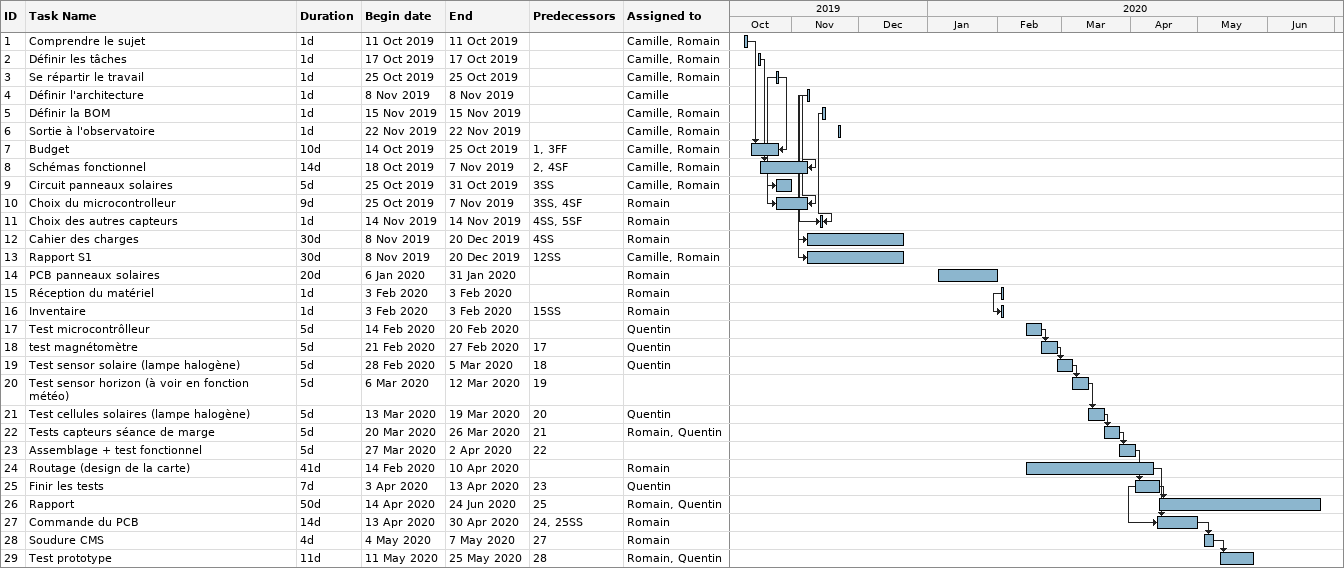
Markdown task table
| ID | Task | Duration | Start | Finish | Predecessors | Resources |
|---|---|---|---|---|---|---|
| 1 | Comprendre le sujet | 1d | 2019-10-11 | 2019-10-11 |  | Camille, Romain |
| 2 | Définir les tâches | 1d | 2019-10-17 | 2019-10-17 |  | Camille, Romain |
| 3 | Se répartir le travail | 1d | 2019-10-25 | 2019-10-25 |  | Camille, Romain |
| 4 | Définir l'architecture | 1d | 2019-11-08 | 2019-11-08 |  | Camille |
| 5 | Définir la BOM | 1d | 2019-11-15 | 2019-11-15 |  | Camille, Romain |
| 6 | Sortie à l'observatoire | 1d | 2019-11-22 | 2019-11-22 |  | Camille, Romain |
| 7 | Budget | 10d | 2019-10-14 | 2019-10-25 | 1, 3FF | Camille, Romain |
| 8 | Schémas fonctionnel | 14d | 2019-10-18 | 2019-11-07 | 2, 4SF | Camille, Romain |
| 9 | Circuit panneaux solaires | 5d | 2019-10-25 | 2019-10-31 | 3SS | Camille, Romain |
| 10 | Choix du microcontrolleur | 9d | 2019-10-25 | 2019-11-07 | 3SS, 4SF | Romain |
| 11 | Choix des autres capteurs | 1d | 2019-11-14 | 2019-11-14 | 4SS, 5SF | Romain |
| 12 | Cahier des charges | 30d | 2019-11-08 | 2019-12-20 | 4SS | Romain |
| 13 | Rapport S1 | 30d | 2019-11-08 | 2019-12-20 | 12SS | Camille, Romain |
| 14 | PCB panneaux solaires | 20d | 2020-01-06 | 2020-01-31 |  | Romain |
| 15 | Réception du matériel | 1d | 2020-02-03 | 2020-02-03 |  | Romain |
| 16 | Inventaire | 1d | 2020-02-03 | 2020-02-03 | 15SS | Romain |
| 17 | Test microcontrôlleur | 5d | 2020-02-14 | 2020-02-20 |  | Quentin |
| 18 | test magnétomètre | 5d | 2020-02-21 | 2020-02-27 | 17 | Quentin |
| 19 | Test sensor solaire (lampe halogène) | 5d | 2020-02-28 | 2020-03-05 | 18 | Quentin |
| 20 | Test sensor horizon (à voir en fonction météo) | 5d | 2020-03-06 | 2020-03-12 | 19 |  |
| 21 | Test cellules solaires (lampe halogène) | 5d | 2020-03-13 | 2020-03-19 | 20 | Quentin |
| 22 | Tests capteurs séance de marge | 5d | 2020-03-20 | 2020-03-26 | 21 | Romain, Quentin |
| 23 | Assemblage + test fonctionnel | 5d | 2020-03-27 | 2020-04-02 | 22 |  |
| 24 | Routage (design de la carte) | 41d | 2020-02-14 | 2020-04-10 |  | Romain |
| 25 | Finir les tests | 7d | 2020-04-03 | 2020-04-13 | 23 | Quentin |
| 26 | Rapport | 50d | 2020-04-14 | 2020-06-24 | 25 | Romain, Quentin |
| 27 | Commande du PCB | 14d | 2020-04-13 | 2020-04-30 | 24, 25SS | Romain |
| 28 | Soudure CMS | 4d | 2020-05-04 | 2020-05-07 | 27 | Romain |
| 29 | Test prototype | 11d | 2020-05-11 | 2020-05-25 | 28 | Romain, Quentin |
